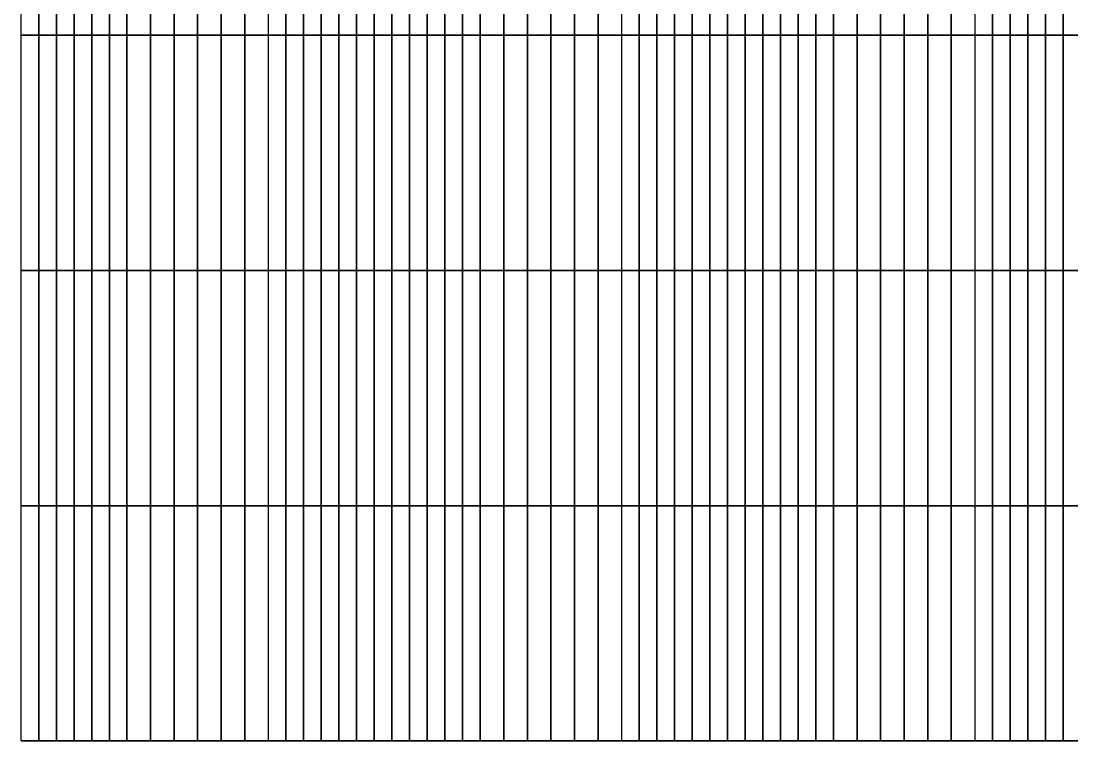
# Model space of a CAD drawing. Header units: inches. Extents: x 25.3 to 50.3, y 0 to 20.
# Drawn here: x 25.34 to 40.21, y 0 to 10.2 of the extents above; entities that cross this region are included whole.
import ezdxf

# ---------------------------------------------------------------- set-up
doc = ezdxf.new("R2010")
doc.units = ezdxf.units.IN
doc.header["$MEASUREMENT"] = 0
for name, color, linetype in [('Beam', 2, 'Continuous'), ('Col', 3, 'Continuous'), ('Dia', 5, 'Continuous'), ('plate', 1, 'Continuous')]:
    doc.layers.add(name, color=color, linetype=linetype)

msp = doc.modelspace()

# ---------------------------------------------------------------- linework, layer by layer
at = {"layer": 'Beam', "extrusion": (1, -6e-16, 4e-16)}
msp.add_line((25.34, 0, 12), (25.34, 20, 12), dxfattribs=at)
at = {"layer": 'Beam', "extrusion": (1e-16, 1, 4e-16)}
for p, q in [((30.34, 20, 12), (30.34, 0, 12)), ((35.34, 20, 12), (35.34, 0, 12))]:
    msp.add_line(p, q, dxfattribs=at)
at = {"layer": 'Col', "extrusion": (4e-16, 1, 7e-16)}
for p, q in [((25.34, 0, 12), (25.34, 0, 6)), ((30.34, 0, 12), (30.34, 0, 6)), ((35.34, 0, 12), (35.34, 0, 6))]:
    msp.add_line(p, q, dxfattribs=at)
at = {"layer": 'Dia'}
for points in [[(26.09, 0, 12.506), (26.673, 0, 12.506), (26.819, 0, 12.675), (26.34, 0, 12.675)], [(26.34, 0, 12.675), (26.819, 0, 12.675), (26.981, 0, 12.843), (26.59, 0, 12.843)], [(26.59, 0, 12.843), (26.981, 0, 12.843), (27.173, 0, 13.012), (26.84, 0, 13.012)], [(26.673, 0, 12.506), (27.257, 0, 12.506), (27.324, 0, 12.675), (26.819, 0, 12.675)], [(26.819, 0, 12.675), (27.324, 0, 12.675), (27.403, 0, 12.843), (26.981, 0, 12.843)], [(26.981, 0, 12.843), (27.403, 0, 12.843), (27.507, 0, 13.012), (27.173, 0, 13.012)], [(27.257, 0, 12.506), (27.84, 0, 12.506), (27.84, 0, 12.675), (27.324, 0, 12.675)], [(27.324, 0, 12.675), (27.84, 0, 12.675), (27.84, 0, 12.843), (27.403, 0, 12.843)], [(27.403, 0, 12.843), (27.84, 0, 12.843), (27.84, 0, 13.012), (27.507, 0, 13.012)], [(27.84, 0, 12.506), (28.423, 0, 12.506), (28.356, 0, 12.675), (27.84, 0, 12.675)], [(27.84, 0, 12.675), (28.356, 0, 12.675), (28.277, 0, 12.843), (27.84, 0, 12.843)], [(27.84, 0, 12.843), (28.277, 0, 12.843), (28.173, 0, 13.012), (27.84, 0, 13.012)], [(28.277, 0, 12.843), (28.699, 0, 12.843), (28.507, 0, 13.012), (28.173, 0, 13.012)], [(28.356, 0, 12.675), (28.861, 0, 12.675), (28.699, 0, 12.843), (28.277, 0, 12.843)], [(28.423, 0, 12.506), (29.007, 0, 12.506), (28.861, 0, 12.675), (28.356, 0, 12.675)], [(28.699, 0, 12.843), (29.09, 0, 12.843), (28.84, 0, 13.012), (28.507, 0, 13.012)], [(28.861, 0, 12.675), (29.34, 0, 12.675), (29.09, 0, 12.843), (28.699, 0, 12.843)], [(29.007, 0, 12.506), (29.59, 0, 12.506), (29.34, 0, 12.675), (28.861, 0, 12.675)], [(29.153, 0, 12.337), (29.84, 0, 12.337), (29.59, 0, 12.506), (29.007, 0, 12.506)], [(31.09, 0, 12.506), (31.673, 0, 12.506), (31.819, 0, 12.675), (31.34, 0, 12.675)], [(31.34, 0, 12.675), (31.819, 0, 12.675), (31.981, 0, 12.843), (31.59, 0, 12.843)], [(31.59, 0, 12.843), (31.981, 0, 12.843), (32.173, 0, 13.012), (31.84, 0, 13.012)], [(31.673, 0, 12.506), (32.257, 0, 12.506), (32.324, 0, 12.675), (31.819, 0, 12.675)], [(31.819, 0, 12.675), (32.324, 0, 12.675), (32.403, 0, 12.843), (31.981, 0, 12.843)], [(31.981, 0, 12.843), (32.403, 0, 12.843), (32.507, 0, 13.012), (32.173, 0, 13.012)], [(32.257, 0, 12.506), (32.84, 0, 12.506), (32.84, 0, 12.675), (32.324, 0, 12.675)], [(32.324, 0, 12.675), (32.84, 0, 12.675), (32.84, 0, 12.843), (32.403, 0, 12.843)], [(32.403, 0, 12.843), (32.84, 0, 12.843), (32.84, 0, 13.012), (32.507, 0, 13.012)], [(32.84, 0, 12.506), (33.423, 0, 12.506), (33.356, 0, 12.675), (32.84, 0, 12.675)], [(32.84, 0, 12.675), (33.356, 0, 12.675), (33.277, 0, 12.843), (32.84, 0, 12.843)], [(32.84, 0, 12.843), (33.277, 0, 12.843), (33.173, 0, 13.012), (32.84, 0, 13.012)], [(33.277, 0, 12.843), (33.699, 0, 12.843), (33.507, 0, 13.012), (33.173, 0, 13.012)], [(33.356, 0, 12.675), (33.861, 0, 12.675), (33.699, 0, 12.843), (33.277, 0, 12.843)], [(33.423, 0, 12.506), (34.007, 0, 12.506), (33.861, 0, 12.675), (33.356, 0, 12.675)], [(33.699, 0, 12.843), (34.09, 0, 12.843), (33.84, 0, 13.012), (33.507, 0, 13.012)], [(33.861, 0, 12.675), (34.34, 0, 12.675), (34.09, 0, 12.843), (33.699, 0, 12.843)], [(34.007, 0, 12.506), (34.59, 0, 12.506), (34.34, 0, 12.675), (33.861, 0, 12.675)], [(34.153, 0, 12.337), (34.84, 0, 12.337), (34.59, 0, 12.506), (34.007, 0, 12.506)], [(36.09, 0, 12.506), (36.673, 0, 12.506), (36.819, 0, 12.675), (36.34, 0, 12.675)], [(36.34, 0, 12.675), (36.819, 0, 12.675), (36.981, 0, 12.843), (36.59, 0, 12.843)], [(36.59, 0, 12.843), (36.981, 0, 12.843), (37.173, 0, 13.012), (36.84, 0, 13.012)], [(36.673, 0, 12.506), (37.257, 0, 12.506), (37.324, 0, 12.675), (36.819, 0, 12.675)], [(36.819, 0, 12.675), (37.324, 0, 12.675), (37.403, 0, 12.843), (36.981, 0, 12.843)], [(36.981, 0, 12.843), (37.403, 0, 12.843), (37.507, 0, 13.012), (37.173, 0, 13.012)], [(37.257, 0, 12.506), (37.84, 0, 12.506), (37.84, 0, 12.675), (37.324, 0, 12.675)], [(37.324, 0, 12.675), (37.84, 0, 12.675), (37.84, 0, 12.843), (37.403, 0, 12.843)], [(37.403, 0, 12.843), (37.84, 0, 12.843), (37.84, 0, 13.012), (37.507, 0, 13.012)], [(37.84, 0, 12.506), (38.423, 0, 12.506), (38.356, 0, 12.675), (37.84, 0, 12.675)], [(37.84, 0, 12.675), (38.356, 0, 12.675), (38.277, 0, 12.843), (37.84, 0, 12.843)], [(37.84, 0, 12.843), (38.277, 0, 12.843), (38.173, 0, 13.012), (37.84, 0, 13.012)], [(38.277, 0, 12.843), (38.699, 0, 12.843), (38.507, 0, 13.012), (38.173, 0, 13.012)], [(38.356, 0, 12.675), (38.861, 0, 12.675), (38.699, 0, 12.843), (38.277, 0, 12.843)], [(38.423, 0, 12.506), (39.007, 0, 12.506), (38.861, 0, 12.675), (38.356, 0, 12.675)], [(38.699, 0, 12.843), (39.09, 0, 12.843), (38.84, 0, 13.012), (38.507, 0, 13.012)], [(38.861, 0, 12.675), (39.34, 0, 12.675), (39.09, 0, 12.843), (38.699, 0, 12.843)], [(39.007, 0, 12.506), (39.59, 0, 12.506), (39.34, 0, 12.675), (38.861, 0, 12.675)], [(39.153, 0, 12.337), (39.84, 0, 12.337), (39.59, 0, 12.506), (39.007, 0, 12.506)], [(25.34, 0, 12), (26.173, 0, 12), (26.366, 0, 12.169), (25.59, 0, 12.169)], [(25.59, 0, 12.169), (26.366, 0, 12.169), (26.527, 0, 12.337), (25.84, 0, 12.337)], [(25.84, 0, 12.337), (26.527, 0, 12.337), (26.673, 0, 12.506), (26.09, 0, 12.506)], [(26.173, 0, 12), (27.007, 0, 12), (27.111, 0, 12.169), (26.366, 0, 12.169)], [(26.366, 0, 12.169), (27.111, 0, 12.169), (27.19, 0, 12.337), (26.527, 0, 12.337)], [(26.527, 0, 12.337), (27.19, 0, 12.337), (27.257, 0, 12.506), (26.673, 0, 12.506)], [(27.007, 0, 12), (27.84, 0, 12), (27.84, 0, 12.169), (27.111, 0, 12.169)], [(27.111, 0, 12.169), (27.84, 0, 12.169), (27.84, 0, 12.337), (27.19, 0, 12.337)], [(27.19, 0, 12.337), (27.84, 0, 12.337), (27.84, 0, 12.506), (27.257, 0, 12.506)], [(27.84, 0, 12), (28.673, 0, 12), (28.569, 0, 12.169), (27.84, 0, 12.169)], [(27.84, 0, 12.169), (28.569, 0, 12.169), (28.49, 0, 12.337), (27.84, 0, 12.337)], [(27.84, 0, 12.337), (28.49, 0, 12.337), (28.423, 0, 12.506), (27.84, 0, 12.506)], [(28.49, 0, 12.337), (29.153, 0, 12.337), (29.007, 0, 12.506), (28.423, 0, 12.506)], [(28.569, 0, 12.169), (29.314, 0, 12.169), (29.153, 0, 12.337), (28.49, 0, 12.337)], [(28.673, 0, 12), (29.507, 0, 12), (29.314, 0, 12.169), (28.569, 0, 12.169)], [(29.314, 0, 12.169), (30.09, 0, 12.169), (29.84, 0, 12.337), (29.153, 0, 12.337)], [(29.507, 0, 12), (30.34, 0, 12), (30.09, 0, 12.169), (29.314, 0, 12.169)], [(30.34, 0, 12), (31.173, 0, 12), (31.366, 0, 12.169), (30.59, 0, 12.169)], [(30.59, 0, 12.169), (31.366, 0, 12.169), (31.527, 0, 12.337), (30.84, 0, 12.337)], [(30.84, 0, 12.337), (31.527, 0, 12.337), (31.673, 0, 12.506), (31.09, 0, 12.506)], [(31.173, 0, 12), (32.007, 0, 12), (32.111, 0, 12.169), (31.366, 0, 12.169)], [(31.366, 0, 12.169), (32.111, 0, 12.169), (32.19, 0, 12.337), (31.527, 0, 12.337)], [(31.527, 0, 12.337), (32.19, 0, 12.337), (32.257, 0, 12.506), (31.673, 0, 12.506)], [(32.007, 0, 12), (32.84, 0, 12), (32.84, 0, 12.169), (32.111, 0, 12.169)], [(32.111, 0, 12.169), (32.84, 0, 12.169), (32.84, 0, 12.337), (32.19, 0, 12.337)], [(32.19, 0, 12.337), (32.84, 0, 12.337), (32.84, 0, 12.506), (32.257, 0, 12.506)], [(32.84, 0, 12), (33.673, 0, 12), (33.569, 0, 12.169), (32.84, 0, 12.169)], [(32.84, 0, 12.169), (33.569, 0, 12.169), (33.49, 0, 12.337), (32.84, 0, 12.337)], [(32.84, 0, 12.337), (33.49, 0, 12.337), (33.423, 0, 12.506), (32.84, 0, 12.506)], [(33.49, 0, 12.337), (34.153, 0, 12.337), (34.007, 0, 12.506), (33.423, 0, 12.506)], [(33.569, 0, 12.169), (34.314, 0, 12.169), (34.153, 0, 12.337), (33.49, 0, 12.337)], [(33.673, 0, 12), (34.507, 0, 12), (34.314, 0, 12.169), (33.569, 0, 12.169)], [(34.314, 0, 12.169), (35.09, 0, 12.169), (34.84, 0, 12.337), (34.153, 0, 12.337)], [(34.507, 0, 12), (35.34, 0, 12), (35.09, 0, 12.169), (34.314, 0, 12.169)], [(35.34, 0, 12), (36.173, 0, 12), (36.366, 0, 12.169), (35.59, 0, 12.169)], [(35.59, 0, 12.169), (36.366, 0, 12.169), (36.527, 0, 12.337), (35.84, 0, 12.337)], [(35.84, 0, 12.337), (36.527, 0, 12.337), (36.673, 0, 12.506), (36.09, 0, 12.506)], [(36.173, 0, 12), (37.007, 0, 12), (37.111, 0, 12.169), (36.366, 0, 12.169)], [(36.366, 0, 12.169), (37.111, 0, 12.169), (37.19, 0, 12.337), (36.527, 0, 12.337)], [(36.527, 0, 12.337), (37.19, 0, 12.337), (37.257, 0, 12.506), (36.673, 0, 12.506)], [(37.007, 0, 12), (37.84, 0, 12), (37.84, 0, 12.169), (37.111, 0, 12.169)], [(37.111, 0, 12.169), (37.84, 0, 12.169), (37.84, 0, 12.337), (37.19, 0, 12.337)], [(37.19, 0, 12.337), (37.84, 0, 12.337), (37.84, 0, 12.506), (37.257, 0, 12.506)], [(37.84, 0, 12), (38.673, 0, 12), (38.569, 0, 12.169), (37.84, 0, 12.169)], [(37.84, 0, 12.169), (38.569, 0, 12.169), (38.49, 0, 12.337), (37.84, 0, 12.337)], [(37.84, 0, 12.337), (38.49, 0, 12.337), (38.423, 0, 12.506), (37.84, 0, 12.506)], [(38.49, 0, 12.337), (39.153, 0, 12.337), (39.007, 0, 12.506), (38.423, 0, 12.506)], [(38.569, 0, 12.169), (39.314, 0, 12.169), (39.153, 0, 12.337), (38.49, 0, 12.337)], [(38.673, 0, 12), (39.507, 0, 12), (39.314, 0, 12.169), (38.569, 0, 12.169)], [(39.314, 0, 12.169), (40.09, 0, 12.169), (39.84, 0, 12.337), (39.153, 0, 12.337)], [(39.507, 0, 12), (40.34, 0, 12), (40.09, 0, 12.169), (39.314, 0, 12.169)]]:
    msp.add_3dface(points, dxfattribs=at)
at = {"layer": 'plate'}
for points in [[(25.59, 13.333, 12.169), (25.59, 10, 12.169), (25.34, 10, 12), (25.34, 13.333, 12)], [(25.84, 13.333, 12.337), (25.84, 10, 12.337), (25.59, 10, 12.169), (25.59, 13.333, 12.169)], [(26.09, 13.333, 12.506), (26.09, 10, 12.506), (25.84, 10, 12.337), (25.84, 13.333, 12.337)], [(26.34, 13.333, 12.675), (26.34, 10, 12.675), (26.09, 10, 12.506), (26.09, 13.333, 12.506)], [(26.59, 13.333, 12.843), (26.59, 10, 12.843), (26.34, 10, 12.675), (26.34, 13.333, 12.675)], [(26.84, 13.333, 13.012), (26.84, 10, 13.012), (26.59, 10, 12.843), (26.59, 13.333, 12.843)], [(27.173, 13.333, 13.012), (27.173, 10, 13.012), (26.84, 10, 13.012), (26.84, 13.333, 13.012)], [(27.507, 13.333, 13.012), (27.507, 10, 13.012), (27.173, 10, 13.012), (27.173, 13.333, 13.012)], [(27.84, 13.333, 13.012), (27.84, 10, 13.012), (27.507, 10, 13.012), (27.507, 13.333, 13.012)], [(28.173, 13.333, 13.012), (28.173, 10, 13.012), (27.84, 10, 13.012), (27.84, 13.333, 13.012)], [(28.507, 13.333, 13.012), (28.507, 10, 13.012), (28.173, 10, 13.012), (28.173, 13.333, 13.012)], [(28.84, 13.333, 13.012), (28.84, 10, 13.012), (28.507, 10, 13.012), (28.507, 13.333, 13.012)], [(28.84, 13.333, 13.012), (28.84, 10, 13.012), (29.09, 10, 12.843), (29.09, 13.333, 12.843)], [(29.09, 13.333, 12.843), (29.09, 10, 12.843), (29.34, 10, 12.675), (29.34, 13.333, 12.675)], [(29.34, 13.333, 12.675), (29.34, 10, 12.675), (29.59, 10, 12.506), (29.59, 13.333, 12.506)], [(29.59, 13.333, 12.506), (29.59, 10, 12.506), (29.84, 10, 12.337), (29.84, 13.333, 12.337)], [(29.84, 13.333, 12.337), (29.84, 10, 12.337), (30.09, 10, 12.169), (30.09, 13.333, 12.169)], [(30.09, 13.333, 12.169), (30.09, 10, 12.169), (30.34, 10, 12), (30.34, 13.333, 12)], [(30.59, 13.333, 12.169), (30.59, 10, 12.169), (30.34, 10, 12), (30.34, 13.333, 12)], [(30.84, 13.333, 12.337), (30.84, 10, 12.337), (30.59, 10, 12.169), (30.59, 13.333, 12.169)], [(31.09, 13.333, 12.506), (31.09, 10, 12.506), (30.84, 10, 12.337), (30.84, 13.333, 12.337)], [(31.34, 13.333, 12.675), (31.34, 10, 12.675), (31.09, 10, 12.506), (31.09, 13.333, 12.506)], [(31.59, 13.333, 12.843), (31.59, 10, 12.843), (31.34, 10, 12.675), (31.34, 13.333, 12.675)], [(31.84, 13.333, 13.012), (31.84, 10, 13.012), (31.59, 10, 12.843), (31.59, 13.333, 12.843)], [(32.173, 13.333, 13.012), (32.173, 10, 13.012), (31.84, 10, 13.012), (31.84, 13.333, 13.012)], [(32.507, 13.333, 13.012), (32.507, 10, 13.012), (32.173, 10, 13.012), (32.173, 13.333, 13.012)], [(32.84, 13.333, 13.012), (32.84, 10, 13.012), (32.507, 10, 13.012), (32.507, 13.333, 13.012)], [(33.173, 13.333, 13.012), (33.173, 10, 13.012), (32.84, 10, 13.012), (32.84, 13.333, 13.012)], [(33.507, 13.333, 13.012), (33.507, 10, 13.012), (33.173, 10, 13.012), (33.173, 13.333, 13.012)], [(33.84, 13.333, 13.012), (33.84, 10, 13.012), (33.507, 10, 13.012), (33.507, 13.333, 13.012)], [(33.84, 13.333, 13.012), (33.84, 10, 13.012), (34.09, 10, 12.843), (34.09, 13.333, 12.843)], [(34.09, 13.333, 12.843), (34.09, 10, 12.843), (34.34, 10, 12.675), (34.34, 13.333, 12.675)], [(34.34, 13.333, 12.675), (34.34, 10, 12.675), (34.59, 10, 12.506), (34.59, 13.333, 12.506)], [(34.59, 13.333, 12.506), (34.59, 10, 12.506), (34.84, 10, 12.337), (34.84, 13.333, 12.337)], [(34.84, 13.333, 12.337), (34.84, 10, 12.337), (35.09, 10, 12.169), (35.09, 13.333, 12.169)], [(35.09, 13.333, 12.169), (35.09, 10, 12.169), (35.34, 10, 12), (35.34, 13.333, 12)], [(35.59, 13.333, 12.169), (35.59, 10, 12.169), (35.34, 10, 12), (35.34, 13.333, 12)], [(35.84, 13.333, 12.337), (35.84, 10, 12.337), (35.59, 10, 12.169), (35.59, 13.333, 12.169)], [(36.09, 13.333, 12.506), (36.09, 10, 12.506), (35.84, 10, 12.337), (35.84, 13.333, 12.337)], [(36.34, 13.333, 12.675), (36.34, 10, 12.675), (36.09, 10, 12.506), (36.09, 13.333, 12.506)], [(36.59, 13.333, 12.843), (36.59, 10, 12.843), (36.34, 10, 12.675), (36.34, 13.333, 12.675)], [(36.84, 13.333, 13.012), (36.84, 10, 13.012), (36.59, 10, 12.843), (36.59, 13.333, 12.843)], [(37.173, 13.333, 13.012), (37.173, 10, 13.012), (36.84, 10, 13.012), (36.84, 13.333, 13.012)], [(37.507, 13.333, 13.012), (37.507, 10, 13.012), (37.173, 10, 13.012), (37.173, 13.333, 13.012)], [(37.84, 13.333, 13.012), (37.84, 10, 13.012), (37.507, 10, 13.012), (37.507, 13.333, 13.012)], [(38.173, 13.333, 13.012), (38.173, 10, 13.012), (37.84, 10, 13.012), (37.84, 13.333, 13.012)], [(38.507, 13.333, 13.012), (38.507, 10, 13.012), (38.173, 10, 13.012), (38.173, 13.333, 13.012)], [(38.84, 13.333, 13.012), (38.84, 10, 13.012), (38.507, 10, 13.012), (38.507, 13.333, 13.012)], [(38.84, 13.333, 13.012), (38.84, 10, 13.012), (39.09, 10, 12.843), (39.09, 13.333, 12.843)], [(39.09, 13.333, 12.843), (39.09, 10, 12.843), (39.34, 10, 12.675), (39.34, 13.333, 12.675)], [(39.34, 13.333, 12.675), (39.34, 10, 12.675), (39.59, 10, 12.506), (39.59, 13.333, 12.506)], [(39.59, 13.333, 12.506), (39.59, 10, 12.506), (39.84, 10, 12.337), (39.84, 13.333, 12.337)], [(39.84, 13.333, 12.337), (39.84, 10, 12.337), (40.09, 10, 12.169), (40.09, 13.333, 12.169)], [(40.09, 13.333, 12.169), (40.09, 10, 12.169), (40.34, 10, 12), (40.34, 13.333, 12)], [(25.59, 10, 12.169), (25.59, 6.667, 12.169), (25.34, 6.667, 12), (25.34, 10, 12)], [(25.84, 10, 12.337), (25.84, 6.667, 12.337), (25.59, 6.667, 12.169), (25.59, 10, 12.169)], [(26.09, 10, 12.506), (26.09, 6.667, 12.506), (25.84, 6.667, 12.337), (25.84, 10, 12.337)], [(26.34, 10, 12.675), (26.34, 6.667, 12.675), (26.09, 6.667, 12.506), (26.09, 10, 12.506)], [(26.59, 10, 12.843), (26.59, 6.667, 12.843), (26.34, 6.667, 12.675), (26.34, 10, 12.675)], [(26.84, 10, 13.012), (26.84, 6.667, 13.012), (26.59, 6.667, 12.843), (26.59, 10, 12.843)], [(27.173, 10, 13.012), (27.173, 6.667, 13.012), (26.84, 6.667, 13.012), (26.84, 10, 13.012)], [(27.507, 10, 13.012), (27.507, 6.667, 13.012), (27.173, 6.667, 13.012), (27.173, 10, 13.012)], [(27.84, 10, 13.012), (27.84, 6.667, 13.012), (27.507, 6.667, 13.012), (27.507, 10, 13.012)], [(28.173, 10, 13.012), (28.173, 6.667, 13.012), (27.84, 6.667, 13.012), (27.84, 10, 13.012)], [(28.507, 10, 13.012), (28.507, 6.667, 13.012), (28.173, 6.667, 13.012), (28.173, 10, 13.012)], [(28.84, 10, 13.012), (28.84, 6.667, 13.012), (28.507, 6.667, 13.012), (28.507, 10, 13.012)], [(28.84, 10, 13.012), (28.84, 6.667, 13.012), (29.09, 6.667, 12.843), (29.09, 10, 12.843)], [(29.09, 10, 12.843), (29.09, 6.667, 12.843), (29.34, 6.667, 12.675), (29.34, 10, 12.675)], [(29.34, 10, 12.675), (29.34, 6.667, 12.675), (29.59, 6.667, 12.506), (29.59, 10, 12.506)], [(29.59, 10, 12.506), (29.59, 6.667, 12.506), (29.84, 6.667, 12.337), (29.84, 10, 12.337)], [(29.84, 10, 12.337), (29.84, 6.667, 12.337), (30.09, 6.667, 12.169), (30.09, 10, 12.169)], [(30.09, 10, 12.169), (30.09, 6.667, 12.169), (30.34, 6.667, 12), (30.34, 10, 12)], [(30.59, 10, 12.169), (30.59, 6.667, 12.169), (30.34, 6.667, 12), (30.34, 10, 12)], [(30.84, 10, 12.337), (30.84, 6.667, 12.337), (30.59, 6.667, 12.169), (30.59, 10, 12.169)], [(31.09, 10, 12.506), (31.09, 6.667, 12.506), (30.84, 6.667, 12.337), (30.84, 10, 12.337)], [(31.34, 10, 12.675), (31.34, 6.667, 12.675), (31.09, 6.667, 12.506), (31.09, 10, 12.506)], [(31.59, 10, 12.843), (31.59, 6.667, 12.843), (31.34, 6.667, 12.675), (31.34, 10, 12.675)], [(31.84, 10, 13.012), (31.84, 6.667, 13.012), (31.59, 6.667, 12.843), (31.59, 10, 12.843)], [(32.173, 10, 13.012), (32.173, 6.667, 13.012), (31.84, 6.667, 13.012), (31.84, 10, 13.012)], [(32.507, 10, 13.012), (32.507, 6.667, 13.012), (32.173, 6.667, 13.012), (32.173, 10, 13.012)], [(32.84, 10, 13.012), (32.84, 6.667, 13.012), (32.507, 6.667, 13.012), (32.507, 10, 13.012)], [(33.173, 10, 13.012), (33.173, 6.667, 13.012), (32.84, 6.667, 13.012), (32.84, 10, 13.012)], [(33.507, 10, 13.012), (33.507, 6.667, 13.012), (33.173, 6.667, 13.012), (33.173, 10, 13.012)], [(33.84, 10, 13.012), (33.84, 6.667, 13.012), (33.507, 6.667, 13.012), (33.507, 10, 13.012)], [(33.84, 10, 13.012), (33.84, 6.667, 13.012), (34.09, 6.667, 12.843), (34.09, 10, 12.843)], [(34.09, 10, 12.843), (34.09, 6.667, 12.843), (34.34, 6.667, 12.675), (34.34, 10, 12.675)], [(34.34, 10, 12.675), (34.34, 6.667, 12.675), (34.59, 6.667, 12.506), (34.59, 10, 12.506)], [(34.59, 10, 12.506), (34.59, 6.667, 12.506), (34.84, 6.667, 12.337), (34.84, 10, 12.337)], [(34.84, 10, 12.337), (34.84, 6.667, 12.337), (35.09, 6.667, 12.169), (35.09, 10, 12.169)], [(35.09, 10, 12.169), (35.09, 6.667, 12.169), (35.34, 6.667, 12), (35.34, 10, 12)], [(35.59, 10, 12.169), (35.59, 6.667, 12.169), (35.34, 6.667, 12), (35.34, 10, 12)], [(35.84, 10, 12.337), (35.84, 6.667, 12.337), (35.59, 6.667, 12.169), (35.59, 10, 12.169)], [(36.09, 10, 12.506), (36.09, 6.667, 12.506), (35.84, 6.667, 12.337), (35.84, 10, 12.337)], [(36.34, 10, 12.675), (36.34, 6.667, 12.675), (36.09, 6.667, 12.506), (36.09, 10, 12.506)], [(36.59, 10, 12.843), (36.59, 6.667, 12.843), (36.34, 6.667, 12.675), (36.34, 10, 12.675)], [(36.84, 10, 13.012), (36.84, 6.667, 13.012), (36.59, 6.667, 12.843), (36.59, 10, 12.843)], [(37.173, 10, 13.012), (37.173, 6.667, 13.012), (36.84, 6.667, 13.012), (36.84, 10, 13.012)], [(37.507, 10, 13.012), (37.507, 6.667, 13.012), (37.173, 6.667, 13.012), (37.173, 10, 13.012)], [(37.84, 10, 13.012), (37.84, 6.667, 13.012), (37.507, 6.667, 13.012), (37.507, 10, 13.012)], [(38.173, 10, 13.012), (38.173, 6.667, 13.012), (37.84, 6.667, 13.012), (37.84, 10, 13.012)], [(38.507, 10, 13.012), (38.507, 6.667, 13.012), (38.173, 6.667, 13.012), (38.173, 10, 13.012)], [(38.84, 10, 13.012), (38.84, 6.667, 13.012), (38.507, 6.667, 13.012), (38.507, 10, 13.012)], [(38.84, 10, 13.012), (38.84, 6.667, 13.012), (39.09, 6.667, 12.843), (39.09, 10, 12.843)], [(39.09, 10, 12.843), (39.09, 6.667, 12.843), (39.34, 6.667, 12.675), (39.34, 10, 12.675)], [(39.34, 10, 12.675), (39.34, 6.667, 12.675), (39.59, 6.667, 12.506), (39.59, 10, 12.506)], [(39.59, 10, 12.506), (39.59, 6.667, 12.506), (39.84, 6.667, 12.337), (39.84, 10, 12.337)], [(39.84, 10, 12.337), (39.84, 6.667, 12.337), (40.09, 6.667, 12.169), (40.09, 10, 12.169)], [(40.09, 10, 12.169), (40.09, 6.667, 12.169), (40.34, 6.667, 12), (40.34, 10, 12)], [(25.59, 6.667, 12.169), (25.59, 3.333, 12.169), (25.34, 3.333, 12), (25.34, 6.667, 12)], [(25.84, 6.667, 12.337), (25.84, 3.333, 12.337), (25.59, 3.333, 12.169), (25.59, 6.667, 12.169)], [(26.09, 6.667, 12.506), (26.09, 3.333, 12.506), (25.84, 3.333, 12.337), (25.84, 6.667, 12.337)], [(26.34, 6.667, 12.675), (26.34, 3.333, 12.675), (26.09, 3.333, 12.506), (26.09, 6.667, 12.506)], [(26.59, 6.667, 12.843), (26.59, 3.333, 12.843), (26.34, 3.333, 12.675), (26.34, 6.667, 12.675)], [(26.84, 6.667, 13.012), (26.84, 3.333, 13.012), (26.59, 3.333, 12.843), (26.59, 6.667, 12.843)], [(27.173, 6.667, 13.012), (27.173, 3.333, 13.012), (26.84, 3.333, 13.012), (26.84, 6.667, 13.012)], [(27.507, 6.667, 13.012), (27.507, 3.333, 13.012), (27.173, 3.333, 13.012), (27.173, 6.667, 13.012)], [(27.84, 6.667, 13.012), (27.84, 3.333, 13.012), (27.507, 3.333, 13.012), (27.507, 6.667, 13.012)], [(28.173, 6.667, 13.012), (28.173, 3.333, 13.012), (27.84, 3.333, 13.012), (27.84, 6.667, 13.012)], [(28.507, 6.667, 13.012), (28.507, 3.333, 13.012), (28.173, 3.333, 13.012), (28.173, 6.667, 13.012)], [(28.84, 6.667, 13.012), (28.84, 3.333, 13.012), (28.507, 3.333, 13.012), (28.507, 6.667, 13.012)], [(28.84, 6.667, 13.012), (28.84, 3.333, 13.012), (29.09, 3.333, 12.843), (29.09, 6.667, 12.843)], [(29.09, 6.667, 12.843), (29.09, 3.333, 12.843), (29.34, 3.333, 12.675), (29.34, 6.667, 12.675)], [(29.34, 6.667, 12.675), (29.34, 3.333, 12.675), (29.59, 3.333, 12.506), (29.59, 6.667, 12.506)], [(29.59, 6.667, 12.506), (29.59, 3.333, 12.506), (29.84, 3.333, 12.337), (29.84, 6.667, 12.337)], [(29.84, 6.667, 12.337), (29.84, 3.333, 12.337), (30.09, 3.333, 12.169), (30.09, 6.667, 12.169)], [(30.09, 6.667, 12.169), (30.09, 3.333, 12.169), (30.34, 3.333, 12), (30.34, 6.667, 12)], [(30.59, 6.667, 12.169), (30.59, 3.333, 12.169), (30.34, 3.333, 12), (30.34, 6.667, 12)], [(30.84, 6.667, 12.337), (30.84, 3.333, 12.337), (30.59, 3.333, 12.169), (30.59, 6.667, 12.169)], [(31.09, 6.667, 12.506), (31.09, 3.333, 12.506), (30.84, 3.333, 12.337), (30.84, 6.667, 12.337)], [(31.34, 6.667, 12.675), (31.34, 3.333, 12.675), (31.09, 3.333, 12.506), (31.09, 6.667, 12.506)], [(31.59, 6.667, 12.843), (31.59, 3.333, 12.843), (31.34, 3.333, 12.675), (31.34, 6.667, 12.675)], [(31.84, 6.667, 13.012), (31.84, 3.333, 13.012), (31.59, 3.333, 12.843), (31.59, 6.667, 12.843)], [(32.173, 6.667, 13.012), (32.173, 3.333, 13.012), (31.84, 3.333, 13.012), (31.84, 6.667, 13.012)], [(32.507, 6.667, 13.012), (32.507, 3.333, 13.012), (32.173, 3.333, 13.012), (32.173, 6.667, 13.012)], [(32.84, 6.667, 13.012), (32.84, 3.333, 13.012), (32.507, 3.333, 13.012), (32.507, 6.667, 13.012)], [(33.173, 6.667, 13.012), (33.173, 3.333, 13.012), (32.84, 3.333, 13.012), (32.84, 6.667, 13.012)], [(33.507, 6.667, 13.012), (33.507, 3.333, 13.012), (33.173, 3.333, 13.012), (33.173, 6.667, 13.012)], [(33.84, 6.667, 13.012), (33.84, 3.333, 13.012), (33.507, 3.333, 13.012), (33.507, 6.667, 13.012)], [(33.84, 6.667, 13.012), (33.84, 3.333, 13.012), (34.09, 3.333, 12.843), (34.09, 6.667, 12.843)], [(34.09, 6.667, 12.843), (34.09, 3.333, 12.843), (34.34, 3.333, 12.675), (34.34, 6.667, 12.675)], [(34.34, 6.667, 12.675), (34.34, 3.333, 12.675), (34.59, 3.333, 12.506), (34.59, 6.667, 12.506)], [(34.59, 6.667, 12.506), (34.59, 3.333, 12.506), (34.84, 3.333, 12.337), (34.84, 6.667, 12.337)], [(34.84, 6.667, 12.337), (34.84, 3.333, 12.337), (35.09, 3.333, 12.169), (35.09, 6.667, 12.169)], [(35.09, 6.667, 12.169), (35.09, 3.333, 12.169), (35.34, 3.333, 12), (35.34, 6.667, 12)], [(35.59, 6.667, 12.169), (35.59, 3.333, 12.169), (35.34, 3.333, 12), (35.34, 6.667, 12)], [(35.84, 6.667, 12.337), (35.84, 3.333, 12.337), (35.59, 3.333, 12.169), (35.59, 6.667, 12.169)], [(36.09, 6.667, 12.506), (36.09, 3.333, 12.506), (35.84, 3.333, 12.337), (35.84, 6.667, 12.337)], [(36.34, 6.667, 12.675), (36.34, 3.333, 12.675), (36.09, 3.333, 12.506), (36.09, 6.667, 12.506)], [(36.59, 6.667, 12.843), (36.59, 3.333, 12.843), (36.34, 3.333, 12.675), (36.34, 6.667, 12.675)], [(36.84, 6.667, 13.012), (36.84, 3.333, 13.012), (36.59, 3.333, 12.843), (36.59, 6.667, 12.843)], [(37.173, 6.667, 13.012), (37.173, 3.333, 13.012), (36.84, 3.333, 13.012), (36.84, 6.667, 13.012)], [(37.507, 6.667, 13.012), (37.507, 3.333, 13.012), (37.173, 3.333, 13.012), (37.173, 6.667, 13.012)], [(37.84, 6.667, 13.012), (37.84, 3.333, 13.012), (37.507, 3.333, 13.012), (37.507, 6.667, 13.012)], [(38.173, 6.667, 13.012), (38.173, 3.333, 13.012), (37.84, 3.333, 13.012), (37.84, 6.667, 13.012)], [(38.507, 6.667, 13.012), (38.507, 3.333, 13.012), (38.173, 3.333, 13.012), (38.173, 6.667, 13.012)], [(38.84, 6.667, 13.012), (38.84, 3.333, 13.012), (38.507, 3.333, 13.012), (38.507, 6.667, 13.012)], [(38.84, 6.667, 13.012), (38.84, 3.333, 13.012), (39.09, 3.333, 12.843), (39.09, 6.667, 12.843)], [(39.09, 6.667, 12.843), (39.09, 3.333, 12.843), (39.34, 3.333, 12.675), (39.34, 6.667, 12.675)], [(39.34, 6.667, 12.675), (39.34, 3.333, 12.675), (39.59, 3.333, 12.506), (39.59, 6.667, 12.506)], [(39.59, 6.667, 12.506), (39.59, 3.333, 12.506), (39.84, 3.333, 12.337), (39.84, 6.667, 12.337)], [(39.84, 6.667, 12.337), (39.84, 3.333, 12.337), (40.09, 3.333, 12.169), (40.09, 6.667, 12.169)], [(40.09, 6.667, 12.169), (40.09, 3.333, 12.169), (40.34, 3.333, 12), (40.34, 6.667, 12)], [(25.59, 3.333, 12.169), (25.59, 0, 12.169), (25.34, 0, 12), (25.34, 3.333, 12)], [(25.84, 3.333, 12.337), (25.84, 0, 12.337), (25.59, 0, 12.169), (25.59, 3.333, 12.169)], [(26.09, 3.333, 12.506), (26.09, 0, 12.506), (25.84, 0, 12.337), (25.84, 3.333, 12.337)], [(26.34, 3.333, 12.675), (26.34, 0, 12.675), (26.09, 0, 12.506), (26.09, 3.333, 12.506)], [(26.59, 3.333, 12.843), (26.59, 0, 12.843), (26.34, 0, 12.675), (26.34, 3.333, 12.675)], [(26.84, 3.333, 13.012), (26.84, 0, 13.012), (26.59, 0, 12.843), (26.59, 3.333, 12.843)], [(27.173, 3.333, 13.012), (27.173, 0, 13.012), (26.84, 0, 13.012), (26.84, 3.333, 13.012)], [(27.507, 3.333, 13.012), (27.507, 0, 13.012), (27.173, 0, 13.012), (27.173, 3.333, 13.012)], [(27.84, 3.333, 13.012), (27.84, 0, 13.012), (27.507, 0, 13.012), (27.507, 3.333, 13.012)], [(28.173, 3.333, 13.012), (28.173, 0, 13.012), (27.84, 0, 13.012), (27.84, 3.333, 13.012)], [(28.507, 3.333, 13.012), (28.507, 0, 13.012), (28.173, 0, 13.012), (28.173, 3.333, 13.012)], [(28.84, 3.333, 13.012), (28.84, 0, 13.012), (28.507, 0, 13.012), (28.507, 3.333, 13.012)], [(28.84, 3.333, 13.012), (28.84, 0, 13.012), (29.09, 0, 12.843), (29.09, 3.333, 12.843)], [(29.09, 3.333, 12.843), (29.09, 0, 12.843), (29.34, 0, 12.675), (29.34, 3.333, 12.675)], [(29.34, 3.333, 12.675), (29.34, 0, 12.675), (29.59, 0, 12.506), (29.59, 3.333, 12.506)], [(29.59, 3.333, 12.506), (29.59, 0, 12.506), (29.84, 0, 12.337), (29.84, 3.333, 12.337)], [(29.84, 3.333, 12.337), (29.84, 0, 12.337), (30.09, 0, 12.169), (30.09, 3.333, 12.169)], [(30.09, 3.333, 12.169), (30.09, 0, 12.169), (30.34, 0, 12), (30.34, 3.333, 12)], [(30.59, 3.333, 12.169), (30.59, 0, 12.169), (30.34, 0, 12), (30.34, 3.333, 12)], [(30.84, 3.333, 12.337), (30.84, 0, 12.337), (30.59, 0, 12.169), (30.59, 3.333, 12.169)], [(31.09, 3.333, 12.506), (31.09, 0, 12.506), (30.84, 0, 12.337), (30.84, 3.333, 12.337)], [(31.34, 3.333, 12.675), (31.34, 0, 12.675), (31.09, 0, 12.506), (31.09, 3.333, 12.506)], [(31.59, 3.333, 12.843), (31.59, 0, 12.843), (31.34, 0, 12.675), (31.34, 3.333, 12.675)], [(31.84, 3.333, 13.012), (31.84, 0, 13.012), (31.59, 0, 12.843), (31.59, 3.333, 12.843)], [(32.173, 3.333, 13.012), (32.173, 0, 13.012), (31.84, 0, 13.012), (31.84, 3.333, 13.012)], [(32.507, 3.333, 13.012), (32.507, 0, 13.012), (32.173, 0, 13.012), (32.173, 3.333, 13.012)], [(32.84, 3.333, 13.012), (32.84, 0, 13.012), (32.507, 0, 13.012), (32.507, 3.333, 13.012)], [(33.173, 3.333, 13.012), (33.173, 0, 13.012), (32.84, 0, 13.012), (32.84, 3.333, 13.012)], [(33.507, 3.333, 13.012), (33.507, 0, 13.012), (33.173, 0, 13.012), (33.173, 3.333, 13.012)], [(33.84, 3.333, 13.012), (33.84, 0, 13.012), (33.507, 0, 13.012), (33.507, 3.333, 13.012)], [(33.84, 3.333, 13.012), (33.84, 0, 13.012), (34.09, 0, 12.843), (34.09, 3.333, 12.843)], [(34.09, 3.333, 12.843), (34.09, 0, 12.843), (34.34, 0, 12.675), (34.34, 3.333, 12.675)], [(34.34, 3.333, 12.675), (34.34, 0, 12.675), (34.59, 0, 12.506), (34.59, 3.333, 12.506)], [(34.59, 3.333, 12.506), (34.59, 0, 12.506), (34.84, 0, 12.337), (34.84, 3.333, 12.337)], [(34.84, 3.333, 12.337), (34.84, 0, 12.337), (35.09, 0, 12.169), (35.09, 3.333, 12.169)], [(35.09, 3.333, 12.169), (35.09, 0, 12.169), (35.34, 0, 12), (35.34, 3.333, 12)], [(35.59, 3.333, 12.169), (35.59, 0, 12.169), (35.34, 0, 12), (35.34, 3.333, 12)], [(35.84, 3.333, 12.337), (35.84, 0, 12.337), (35.59, 0, 12.169), (35.59, 3.333, 12.169)], [(36.09, 3.333, 12.506), (36.09, 0, 12.506), (35.84, 0, 12.337), (35.84, 3.333, 12.337)], [(36.34, 3.333, 12.675), (36.34, 0, 12.675), (36.09, 0, 12.506), (36.09, 3.333, 12.506)], [(36.59, 3.333, 12.843), (36.59, 0, 12.843), (36.34, 0, 12.675), (36.34, 3.333, 12.675)], [(36.84, 3.333, 13.012), (36.84, 0, 13.012), (36.59, 0, 12.843), (36.59, 3.333, 12.843)], [(37.173, 3.333, 13.012), (37.173, 0, 13.012), (36.84, 0, 13.012), (36.84, 3.333, 13.012)], [(37.507, 3.333, 13.012), (37.507, 0, 13.012), (37.173, 0, 13.012), (37.173, 3.333, 13.012)], [(37.84, 3.333, 13.012), (37.84, 0, 13.012), (37.507, 0, 13.012), (37.507, 3.333, 13.012)], [(38.173, 3.333, 13.012), (38.173, 0, 13.012), (37.84, 0, 13.012), (37.84, 3.333, 13.012)], [(38.507, 3.333, 13.012), (38.507, 0, 13.012), (38.173, 0, 13.012), (38.173, 3.333, 13.012)], [(38.84, 3.333, 13.012), (38.84, 0, 13.012), (38.507, 0, 13.012), (38.507, 3.333, 13.012)], [(38.84, 3.333, 13.012), (38.84, 0, 13.012), (39.09, 0, 12.843), (39.09, 3.333, 12.843)], [(39.09, 3.333, 12.843), (39.09, 0, 12.843), (39.34, 0, 12.675), (39.34, 3.333, 12.675)], [(39.34, 3.333, 12.675), (39.34, 0, 12.675), (39.59, 0, 12.506), (39.59, 3.333, 12.506)], [(39.59, 3.333, 12.506), (39.59, 0, 12.506), (39.84, 0, 12.337), (39.84, 3.333, 12.337)], [(39.84, 3.333, 12.337), (39.84, 0, 12.337), (40.09, 0, 12.169), (40.09, 3.333, 12.169)], [(40.09, 3.333, 12.169), (40.09, 0, 12.169), (40.34, 0, 12), (40.34, 3.333, 12)]]:
    msp.add_3dface(points, dxfattribs=at)

doc.saveas('drawing.dxf')
